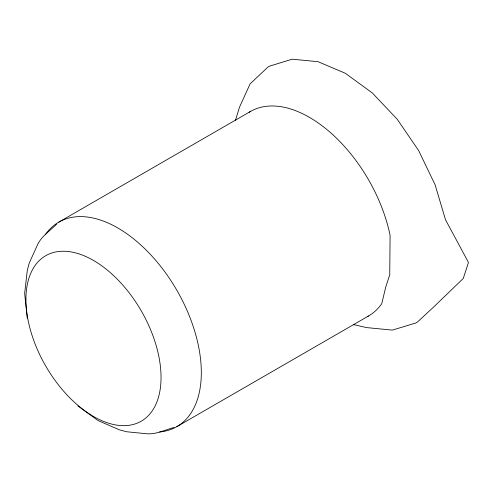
<?xml version="1.0" encoding="UTF-8"?>
<svg xmlns="http://www.w3.org/2000/svg" width="493" height="493" viewBox="0 0 493 493"><rect width="100%" height="100%" fill="white"/><g stroke="black" fill="none" stroke-linecap="round" stroke-linejoin="round"><path stroke-width="0.74" d="M235.457 120.317L239.438 107.332L250.13 83.816L268.093 66.937L269.942 66.013L292.226 59.191L318.071 61.699L345.34 73.278L372.289 92.937L397.259 119.3L418.705 150.673L435.159 184.937L445.499 219.749L468.245 262.011L468.276 263.046L463.247 278.483L434.241 306.449L417.645 321.843L415.919 322.977L392.323 330.1L366.613 327.599L353.37 324.554M56.646 224.105C49.978 230.983 41.048 236.381 37.178 245.539L29.235 263.096L27.3 270.337L24.65 293.366L27.263 318.213M58.79 222.133L250.413 111.504M176.864 426.642L368.487 316.013M174.084 427.511C164.791 429.853 155.652 434.888 145.786 433.661L126.615 431.757L119.374 429.816L98.107 420.591L77.894 405.912M45.522 234.44A118.073 68.17 60 0 1 176.864 290.303A118.073 68.17 60 0 1 159.572 431.979M249.15 112.262A118.073 68.17 60 0 1 330.181 132.346A118.073 68.17 60 0 1 390.092 235.364L389.747 274.755L385.711 287.142L381.755 303.706A118.073 68.17 60 0 1 367.193 316.722M25.926 299.442A95.537 55.161 60 0 0 127.262 425.502A95.537 55.161 60 0 0 127.262 290.389A95.537 55.161 60 0 0 25.926 299.442"/></g></svg>
